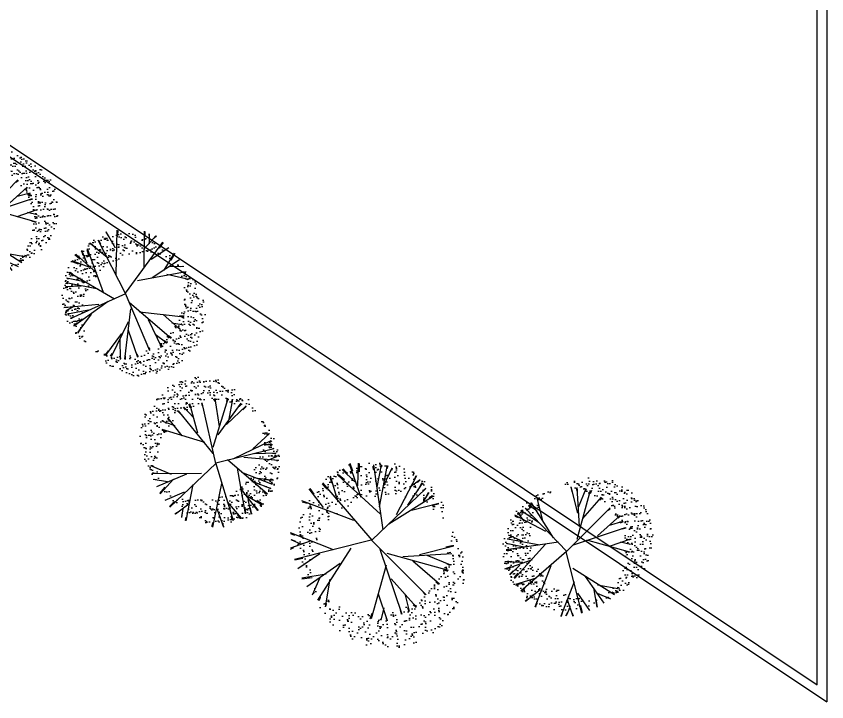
# Model space of a CAD drawing. Extents: x -358 to -207, y -206 to -105.
# Drawn here: x -238.47 to -225.63, y -205.86 to -195 of the extents above; entities that cross this region are included whole.
import ezdxf

# ---------------------------------------------------------------- set-up
doc = ezdxf.new("R2010")
doc.units = 0
doc.header["$LTSCALE"] = 1.5
doc.header["$MEASUREMENT"] = 0
for name, color, linetype in [('ARBOLES', 253, 'CONTINUOUS'), ('OBRAEXTERIOR1', 10, 'CONTINUOUS'), ('RCMURO01', 3, 'CONTINUOUS')]:
    doc.layers.add(name, color=color, linetype=linetype)

# ---------------------------------------------------------------- blocks, each defined once
blk = doc.blocks.new('ARBOL2')
at = {"layer": 'ARBOLES'}
h = blk.add_hatch(dxfattribs=at)
h.set_pattern_fill('AR-SAND', color=4, scale=0.07, angle=134.8483, style=0)
h.set_pattern_definition([(37.5, (-1.17423, 3.63081), (-0.0044095, 0.1348777), [0, -0.1064, 0, -0.119, 0, -0.11375]), (7.5, (-1.17423, 3.63081), (0.1238844, 0.19755), [0, -0.0574, 0, -0.0959, 0, -0.03675]), (327.5, (-1.26033, 3.63081), (0.21799, 0.000396), [0, -0.035, 0, -0.126, 0, -0.1645]), (317.5, (-1.26033, 3.63081), (0.210429, 0.061437), [0, -0.0175, 0, -0.0826, 0, -0.0945])])
edge = h.paths.add_edge_path()
edge.add_arc((-0.2674, 0.3717), 0.9448, 134.8483, 494.8483)
edge = h.paths.add_edge_path()
edge.add_arc((0, 0), 0.9448, 134.8483, 494.8483)
at = {"layer": 'ARBOLES', "color": 3}
for p, q in [((-0.4517, 0.8516), (-0.4611, 0.8993)), ((-0.2549, 0.8724), (-0.2682, 0.9093)), ((-0.0608, 0.9387), (-0.0741, 0.9855)), ((0.1232, 0.9949), (0.1148, 0.9431)), ((0.1967, 0.9312), (0.2001, 0.9746)), ((0.3421, 0.9056), (0.3102, 0.8706)), ((-0.5167, 0.8093), (-0.5487, 0.8502)), ((0.4189, 0.8719), (0.3636, 0.8203)), ((-0.5931, 0.7489), (-0.6277, 0.7837)), ((-0.8211, 0.606), (-0.8081, 0.6028)), ((-0.7697, 0.6608), (-0.7882, 0.6819)), ((-0.8765, 0.4924), (-0.8044, 0.4741)), ((0.7412, 0.4307), (0.7715, 0.4584)), ((0.7776, 0.3209), (0.818, 0.346)), ((0.8178, 0.2804), (0.7775, 0.283)), ((0.8518, 0.2286), (0.8063, 0.2136)), ((0.8832, 0.149), (0.8314, 0.1529)), ((0.9045, 0.1149), (0.8604, 0.1037)), ((0.9183, 0.0429), (0.864, 0.0519)), ((-1.0292, -0.0519), (-0.9985, -0.0646)), ((-1.0149, -0.1602), (-0.9717, -0.1675)), ((-0.9791, -0.2649), (-0.9538, -0.265)), ((0.842, -0.2545), (0.8155, -0.2456)), ((-0.8983, -0.4835), (-0.8188, -0.3863)), ((0.8028, -0.3812), (0.7803, -0.3758)), ((0.8393, -0.315), (0.8015, -0.3048)), ((0.7367, -0.4722), (0.7062, -0.4416)), ((0.6797, -0.6302), (0.5942, -0.5762)), ((-0.749, -0.6806), (-0.6749, -0.6069)), ((0.4282, -0.7703), (0.4154, -0.6787)), ((0.5168, -0.7662), (0.4952, -0.6892)), ((0.6214, -0.7288), (0.5592, -0.6516)), ((-0.6616, -0.7946), (-0.6238, -0.7691)), ((-0.5558, -0.8497), (-0.5484, -0.7937)), ((0.3497, -0.8542), (0.299, -0.7945)), ((-0.4999, -0.8961), (-0.49, -0.8426)), ((0.2253, -0.8845), (0.2034, -0.8207)), ((-0.0917, -0.9803), (-0.0739, -0.9166)), ((0.0953, -0.9853), (0.0625, -0.9082))]:
    blk.add_line(p, q, dxfattribs=at)
at = {"layer": 'ARBOLES', "color": 8}
for p, q in [((-0.322, 0.4508), (-0.452, 0.9008)), ((-0.042, -0.0092), (-0.262, 0.9208)), ((-0.082, 0.2408), (0.138, 0.9908)), ((0.008, 0.5608), (-0.062, 0.9908)), ((-0.012, 0.4308), (0.338, 0.9208)), ((0.158, 0.6708), (0.208, 0.9808)), ((-0.392, 0.6908), (-0.542, 0.8508)), ((0.118, 0.5908), (0.418, 0.8808)), ((-0.082, 0.1408), (-0.622, 0.7908)), ((-0.672, 0.5608), (-0.822, 0.6108)), ((-0.562, 0.4108), (-0.782, 0.6808)), ((-0.212, 0.3108), (-0.872, 0.5008)), ((0.528, 0.2208), (0.778, 0.4608)), ((0.238, 0.0708), (0.808, 0.3508)), ((-0.042, 0.0008), (0.848, 0.2308)), ((0.698, 0.2908), (0.828, 0.2908)), ((0.558, 0.1508), (0.888, 0.1608)), ((0.758, 0.0508), (0.908, 0.1108)), ((0.238, -0.8892), (-0.042, 0.0008)), ((0.138, 0.0508), (0.758, -0.4692)), ((0.388, 0.0908), (0.928, 0.0508)), ((-0.722, -0.1892), (-1.042, -0.0592)), ((-0.742, -0.6892), (-0.042, -0.0092)), ((0.288, -0.0792), (0.418, -0.7792)), ((-0.262, -0.1692), (-1.022, -0.1792)), ((-0.492, -0.1792), (-0.952, -0.3792)), ((0.358, -0.1392), (0.828, -0.3192)), ((-0.782, -0.2992), (-1.002, -0.2692)), ((-0.692, -0.2592), (-0.892, -0.4892)), ((0.548, -0.2892), (0.808, -0.3892)), ((0.608, -0.2292), (0.848, -0.2592)), ((-0.392, -0.3392), (-0.492, -0.8992)), ((0.048, -0.3192), (-0.082, -0.9892)), ((0.338, -0.3892), (0.608, -0.7292)), ((-0.522, -0.4592), (-0.822, -0.5892)), ((0.438, -0.4992), (0.678, -0.6392)), ((0.458, -0.5592), (0.508, -0.7692)), ((-0.452, -0.6392), (-0.652, -0.7992)), ((0.138, -0.5992), (0.358, -0.8492)), ((-0.542, -0.7092), (-0.562, -0.8492)), ((-0.012, -0.7192), (0.088, -0.9892))]:
    blk.add_line(p, q, dxfattribs=at)

msp = doc.modelspace()

# ---------------------------------------------------------------- linework, layer by layer
at = {"layer": 'OBRAEXTERIOR1'}
msp.add_line((-225.63, -202.225), (-225.63, -205.424), dxfattribs=at)
at = {"layer": 'RCMURO01', "color": 2, "ltscale": 0.06}
for p, q in [((-246.665, -191.83), (-225.63, -205.864)), ((-246.376, -191.83), (-225.78, -205.597)), ((-225.63, -191.83), (-225.63, -205.864))]:
    msp.add_line(p, q, dxfattribs=at)
at = {"layer": 'RCMURO01', "color": 2}
msp.add_line((-225.78, -205.597), (-225.78, -191.83), dxfattribs=at)

# ---------------------------------------------------------------- block references
at = {"layer": 'ARBOLES'}
for p, xscale, yscale, zscale, rotation in [((-239.136, -198.229), -0.977688541241117, 0.977688541241117, 0.977688541241117, 328.242381147237), ((-236.784, -199.409), 1.029145832885386, 1.029145832885386, 1.029145832885386, 189.6845850511527), ((-235.266, -202.078), 1.029145832885386, 1.029145832885386, 1.029145832885386, 359.392348387252), ((-232.807, -203.259), -1.286432291106733, 1.286432291106733, 1.286432291106733, 238.2423811472371), ((-229.789, -203.456), -1.029145832885386, 1.029145832885386, 1.029145832885386, 328.242381147237)]:
    msp.add_blockref('ARBOL2', p, dxfattribs=dict(at, xscale=xscale, yscale=yscale, zscale=zscale, rotation=rotation))

doc.saveas('drawing.dxf')
